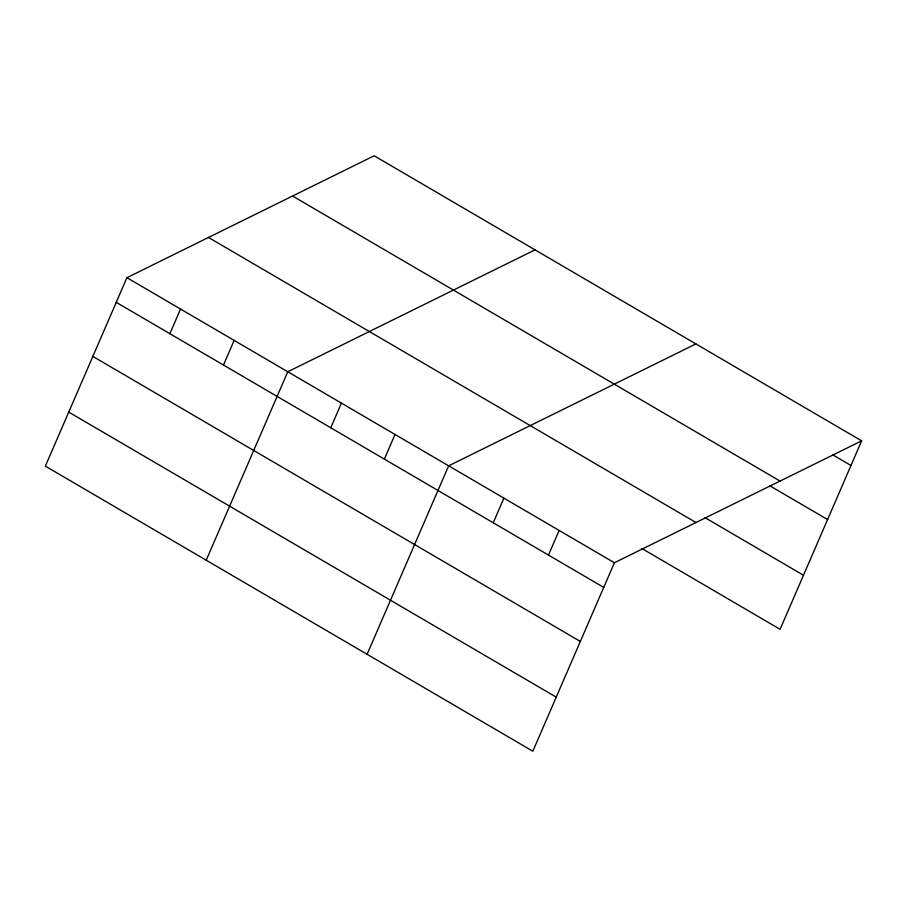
<?xml version="1.0" encoding="UTF-8"?>
<svg xmlns="http://www.w3.org/2000/svg" width="907" height="907" viewBox="0 0 907 907"><rect width="100%" height="100%" fill="white"/><g stroke="black" fill="none" stroke-linecap="round" stroke-linejoin="round"><path stroke-width="1.36" d="M126.912 277.689L45.35 466.153L532.84 751.211L614.402 562.748L861.65 440.847L374.16 155.789L126.912 277.689L614.402 562.748M169.87 333.697L180.527 309.049M223.485 365.045L234.153 340.397M206.218 560.22L287.78 371.757L535.028 249.856M330.738 427.764L341.406 403.116M384.364 459.123L395.021 434.464M367.097 654.298L448.648 465.824L695.907 343.923M493.238 522.783L503.895 498.136M548.486 555.084L559.143 530.436M861.65 440.847L780.088 629.311L641.975 548.542M832.966 454.963L850.981 465.495M292.564 196.014L780.054 481.073M769.941 485.846L827.592 519.552M705 517.659L803.489 575.253M208.497 237.464L695.986 522.523M116.243 302.337L603.733 587.396M92.843 356.394L580.333 641.453M68.739 412.095L556.229 697.154"/></g></svg>
